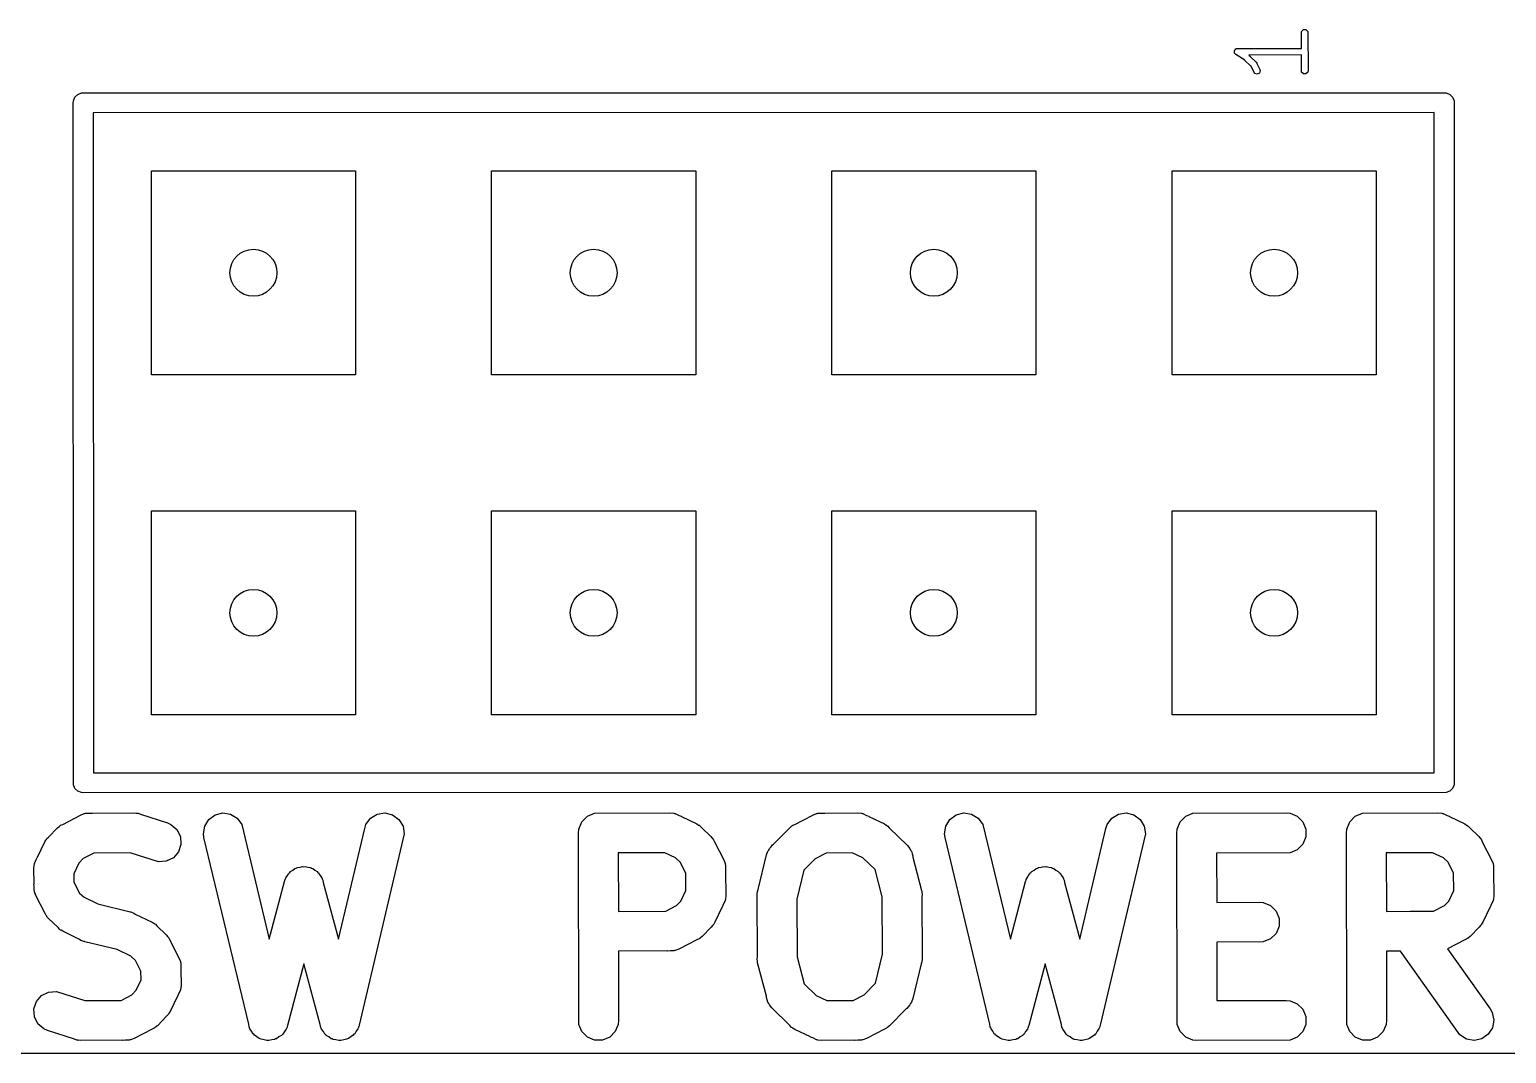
# Model space of a CAD drawing. Extents: x 0.06 to 3.13, y 0.01 to 2.39.
# Drawn here: x 1.9842 to 2.4183, y 2.0104 to 2.3115 of the extents above; entities that cross this region are included whole.
import ezdxf

# ---------------------------------------------------------------- set-up
doc = ezdxf.new("R2010")
doc.units = 0
doc.header["$MEASUREMENT"] = 0
doc.layers.add('BLACK', color=7, linetype='CONTINUOUS')

msp = doc.modelspace()

# ---------------------------------------------------------------- linework, layer by layer
at = {"layer": 'BLACK', "linetype": 'CONTINUOUS'}
for p, q in [((2.35802, 2.31062), (2.35809, 2.311)), ((2.35805, 2.30598), (2.35802, 2.31062)), ((2.35809, 2.311), (2.35863, 2.31153)), ((2.35863, 2.31153), (2.35938, 2.31153)), ((2.35938, 2.31153), (2.35991, 2.311)), ((2.35991, 2.311), (2.35999, 2.29938)), ((2.33835, 2.30519), (2.33841, 2.30528)), ((2.33841, 2.30491), (2.33835, 2.30519)), ((2.33841, 2.30538), (2.33861, 2.30558)), ((2.33841, 2.30528), (2.33841, 2.30538)), ((2.33861, 2.30558), (2.33877, 2.30582)), ((2.33877, 2.30582), (2.33887, 2.30584)), ((2.33887, 2.30584), (2.33894, 2.30591)), ((2.33894, 2.30591), (2.33923, 2.30591)), ((2.33923, 2.30591), (2.33951, 2.30597)), ((2.33951, 2.30597), (2.33959, 2.30591)), ((2.33959, 2.30591), (2.35805, 2.30598)), ((2.33841, 2.30462), (2.33841, 2.30491)), ((2.33848, 2.30455), (2.33841, 2.30462)), ((2.3385, 2.30445), (2.33848, 2.30455)), ((2.33877, 2.30418), (2.3385, 2.30445)), ((2.34137, 2.30252), (2.33877, 2.30418)), ((2.34144, 2.30243), (2.34137, 2.30252)), ((2.34312, 2.30082), (2.34144, 2.30243)), ((2.35806, 2.30409), (2.34255, 2.30403)), ((2.34255, 2.30403), (2.34268, 2.30394)), ((2.34268, 2.30394), (2.34295, 2.30367)), ((2.34295, 2.30367), (2.34296, 2.3036)), ((2.34296, 2.3036), (2.3447, 2.30195)), ((2.34313, 2.30081), (2.34312, 2.30082)), ((2.3443, 2.29863), (2.34313, 2.30081)), ((2.3447, 2.30195), (2.34492, 2.30163)), ((2.34492, 2.30163), (2.34492, 2.3015)), ((2.34492, 2.3015), (2.34582, 2.29982)), ((2.35809, 2.299), (2.35806, 2.30409)), ((2.34501, 2.29839), (2.3443, 2.29863)), ((2.34569, 2.29873), (2.34501, 2.29839)), ((2.34593, 2.29945), (2.34569, 2.29873)), ((2.34582, 2.29982), (2.34593, 2.29945)), ((2.35863, 2.29847), (2.35809, 2.299)), ((2.35938, 2.29847), (2.35863, 2.29847)), ((2.35991, 2.299), (2.35938, 2.29847)), ((2.35999, 2.29938), (2.35991, 2.299)), ((1.99754, 2.29164), (1.99836, 2.29246)), ((1.99836, 2.29246), (1.99942, 2.2929)), ((1.99942, 2.2929), (2.4, 2.29295)), ((2.4, 2.29295), (2.40058, 2.2929)), ((2.40058, 2.2929), (2.40164, 2.29246)), ((2.40164, 2.29246), (2.40246, 2.29164)), ((1.99705, 2.29), (1.9971, 2.29058)), ((1.9971, 2.08942), (1.99705, 2.29)), ((1.9971, 2.29058), (1.99754, 2.29164)), ((2.40246, 2.29164), (2.4029, 2.29058)), ((2.4029, 2.29058), (2.40295, 2.09)), ((2.39705, 2.2871), (2.0029, 2.28705)), ((2.0029, 2.28705), (2.00295, 2.0929)), ((2.3971, 2.09295), (2.39705, 2.2871)), ((2.02, 2.21), (2.02, 2.27)), ((2.02, 2.27), (2.08, 2.27)), ((2.08, 2.27), (2.08, 2.21)), ((2.12, 2.21), (2.12, 2.27)), ((2.12, 2.27), (2.18, 2.27)), ((2.18, 2.27), (2.18, 2.21)), ((2.22, 2.21), (2.22, 2.27)), ((2.22, 2.27), (2.28, 2.27)), ((2.28, 2.27), (2.28, 2.21)), ((2.32, 2.21), (2.32, 2.27)), ((2.32, 2.27), (2.38, 2.27)), ((2.38, 2.27), (2.38, 2.21)), ((2.08, 2.21), (2.02, 2.21)), ((2.18, 2.21), (2.12, 2.21)), ((2.28, 2.21), (2.22, 2.21)), ((2.38, 2.21), (2.32, 2.21)), ((2.02, 2.11), (2.02, 2.17)), ((2.02, 2.17), (2.08, 2.17)), ((2.08, 2.17), (2.08, 2.11)), ((2.12, 2.11), (2.12, 2.17)), ((2.12, 2.17), (2.18, 2.17)), ((2.18, 2.17), (2.18, 2.11)), ((2.22, 2.11), (2.22, 2.17)), ((2.22, 2.17), (2.28, 2.17)), ((2.28, 2.17), (2.28, 2.11)), ((2.32, 2.11), (2.32, 2.17)), ((2.32, 2.17), (2.38, 2.17)), ((2.38, 2.17), (2.38, 2.11)), ((2.08, 2.11), (2.02, 2.11)), ((2.18, 2.11), (2.12, 2.11)), ((2.28, 2.11), (2.22, 2.11)), ((2.38, 2.11), (2.32, 2.11)), ((2.00295, 2.0929), (2.3971, 2.09295)), ((1.99754, 2.08836), (1.9971, 2.08942)), ((1.99836, 2.08754), (1.99754, 2.08836)), ((2.40246, 2.08836), (2.40164, 2.08754)), ((2.4029, 2.08942), (2.40246, 2.08836)), ((2.40295, 2.09), (2.4029, 2.08942)), ((1.99942, 2.0871), (1.99836, 2.08754)), ((2, 2.08705), (1.99942, 2.0871)), ((2.40058, 2.0871), (2, 2.08705)), ((2.40164, 2.08754), (2.40058, 2.0871)), ((1.99395, 2.07778), (1.9992, 2.08052)), ((1.9992, 2.08052), (2.00028, 2.08093)), ((2.00028, 2.08093), (2.00049, 2.08094)), ((2.00049, 2.08094), (2.00069, 2.08103)), ((2.00069, 2.08103), (2.00175, 2.08103)), ((2.00175, 2.08103), (2.00258, 2.08109)), ((2.00258, 2.08109), (2.00273, 2.08104)), ((2.00273, 2.08104), (2.01496, 2.08114)), ((2.01496, 2.08114), (2.01554, 2.08108)), ((2.01554, 2.08108), (2.0157, 2.08109)), ((2.0157, 2.08109), (2.01582, 2.08105)), ((2.01582, 2.08105), (2.01611, 2.08103)), ((2.01611, 2.08103), (2.01681, 2.08074)), ((2.01681, 2.08074), (2.0247, 2.07821)), ((2.03688, 2.07925), (2.03874, 2.0806)), ((2.03874, 2.0806), (2.04099, 2.08113)), ((2.04099, 2.08113), (2.04326, 2.08077)), ((2.04326, 2.08077), (2.04522, 2.07956)), ((2.04522, 2.07956), (2.04657, 2.0777)), ((2.08308, 2.0777), (2.08443, 2.07956)), ((2.08443, 2.07956), (2.0864, 2.08077)), ((2.0864, 2.08077), (2.08867, 2.08113)), ((2.08867, 2.08113), (2.09091, 2.0806)), ((2.09091, 2.0806), (2.09278, 2.07925)), ((2.14653, 2.07851), (2.14816, 2.08014)), ((2.14816, 2.08014), (2.15029, 2.08103)), ((2.15029, 2.08103), (2.17244, 2.08114)), ((2.17244, 2.08114), (2.17359, 2.08103)), ((2.17359, 2.08103), (2.17379, 2.08094)), ((2.17379, 2.08094), (2.174, 2.08093)), ((2.174, 2.08093), (2.17511, 2.0804)), ((2.17511, 2.0804), (2.17572, 2.08014)), ((2.17572, 2.08014), (2.1758, 2.08007)), ((2.1758, 2.08007), (2.18033, 2.07789)), ((2.20917, 2.07778), (2.21442, 2.08052)), ((2.21442, 2.08052), (2.2155, 2.08093)), ((2.2155, 2.08093), (2.21571, 2.08094)), ((2.21571, 2.08094), (2.21591, 2.08103)), ((2.21591, 2.08103), (2.21701, 2.08104)), ((2.21701, 2.08104), (2.2178, 2.08109)), ((2.2178, 2.08109), (2.21794, 2.08105)), ((2.21794, 2.08105), (2.22756, 2.08114)), ((2.22756, 2.08114), (2.22871, 2.08103)), ((2.22871, 2.08103), (2.22891, 2.08094)), ((2.22891, 2.08094), (2.22912, 2.08093)), ((2.22912, 2.08093), (2.23022, 2.0804)), ((2.23022, 2.0804), (2.23084, 2.08014)), ((2.23084, 2.08014), (2.23092, 2.08007)), ((2.23092, 2.08007), (2.23545, 2.07789)), ((2.25473, 2.07925), (2.25659, 2.0806)), ((2.25659, 2.0806), (2.25883, 2.08113)), ((2.25883, 2.08113), (2.26111, 2.08077)), ((2.26111, 2.08077), (2.26307, 2.07956)), ((2.26307, 2.07956), (2.26442, 2.0777)), ((2.30093, 2.0777), (2.30228, 2.07956)), ((2.30228, 2.07956), (2.30424, 2.08077)), ((2.30424, 2.08077), (2.30652, 2.08113)), ((2.30652, 2.08113), (2.30876, 2.0806)), ((2.30876, 2.0806), (2.31063, 2.07925)), ((2.32239, 2.07851), (2.32402, 2.08014)), ((2.32402, 2.08014), (2.32614, 2.08103)), ((2.32614, 2.08103), (2.35354, 2.08114)), ((2.35354, 2.08114), (2.3547, 2.08103)), ((2.3547, 2.08103), (2.35682, 2.08014)), ((2.35682, 2.08014), (2.35845, 2.07851)), ((2.37226, 2.07851), (2.37388, 2.08014)), ((2.37388, 2.08014), (2.37601, 2.08103)), ((2.37601, 2.08103), (2.39816, 2.08114)), ((2.39816, 2.08114), (2.39931, 2.08103)), ((2.39931, 2.08103), (2.39951, 2.08094)), ((2.39951, 2.08094), (2.39972, 2.08093)), ((2.39972, 2.08093), (2.40083, 2.0804)), ((2.40083, 2.0804), (2.40144, 2.08014)), ((2.40144, 2.08014), (2.40152, 2.08007)), ((2.40152, 2.08007), (2.40605, 2.07789)), ((1.98976, 2.074), (1.99241, 2.07678)), ((1.99241, 2.07678), (1.99286, 2.07716)), ((1.99286, 2.07716), (1.99297, 2.07727)), ((1.99297, 2.07727), (1.99308, 2.07733)), ((1.99308, 2.07733), (1.99331, 2.07752)), ((1.99331, 2.07752), (1.99395, 2.07778)), ((2.0247, 2.07821), (2.02576, 2.07774)), ((2.02576, 2.07774), (2.0275, 2.07623)), ((2.0275, 2.07623), (2.02853, 2.07417)), ((2.03531, 2.07501), (2.03567, 2.07729)), ((2.03567, 2.07729), (2.03688, 2.07925)), ((2.04657, 2.0777), (2.05465, 2.04406)), ((2.07501, 2.04399), (2.08271, 2.0766)), ((2.08271, 2.0766), (2.08308, 2.0777)), ((2.09278, 2.07925), (2.09399, 2.07729)), ((2.09399, 2.07729), (2.09435, 2.07501)), ((2.14554, 2.07523), (2.14565, 2.07639)), ((2.14565, 2.01896), (2.14554, 2.07523)), ((2.14565, 2.07639), (2.14653, 2.07851)), ((2.18033, 2.07789), (2.18083, 2.07758)), ((2.18083, 2.07758), (2.18097, 2.07752)), ((2.18097, 2.07752), (2.18107, 2.07743)), ((2.18107, 2.07743), (2.18131, 2.07727)), ((2.18131, 2.07727), (2.18171, 2.07681)), ((2.18171, 2.07681), (2.18449, 2.07416)), ((2.20289, 2.07191), (2.20764, 2.07678)), ((2.20764, 2.07678), (2.20809, 2.07716)), ((2.20809, 2.07716), (2.20819, 2.07727)), ((2.20819, 2.07727), (2.2083, 2.07733)), ((2.2083, 2.07733), (2.20853, 2.07752)), ((2.20853, 2.07752), (2.20917, 2.07778)), ((2.23545, 2.07789), (2.23595, 2.07758)), ((2.23595, 2.07758), (2.23609, 2.07752)), ((2.23609, 2.07752), (2.23618, 2.07743)), ((2.23618, 2.07743), (2.23643, 2.07727)), ((2.23643, 2.07727), (2.23691, 2.07672)), ((2.23691, 2.07672), (2.24223, 2.07154)), ((2.25315, 2.07501), (2.25352, 2.07729)), ((2.25352, 2.07729), (2.25473, 2.07925)), ((2.26442, 2.0777), (2.2725, 2.04406)), ((2.29286, 2.04399), (2.30055, 2.0766)), ((2.30055, 2.0766), (2.30093, 2.0777)), ((2.31063, 2.07925), (2.31184, 2.07729)), ((2.31184, 2.07729), (2.3122, 2.07501)), ((2.32139, 2.07523), (2.3215, 2.07639)), ((2.3215, 2.01896), (2.32139, 2.07523)), ((2.3215, 2.07639), (2.32239, 2.07851)), ((2.35845, 2.07851), (2.35934, 2.07639)), ((2.35934, 2.07639), (2.35934, 2.07408)), ((2.37126, 2.07523), (2.37137, 2.07639)), ((2.37137, 2.01896), (2.37126, 2.07523)), ((2.37137, 2.07639), (2.37226, 2.07851)), ((2.40605, 2.07789), (2.40655, 2.07758)), ((2.40655, 2.07758), (2.40669, 2.07752)), ((2.40669, 2.07752), (2.40679, 2.07743)), ((2.40679, 2.07743), (2.40703, 2.07727)), ((2.40703, 2.07727), (2.40743, 2.07681)), ((2.40743, 2.07681), (2.41021, 2.07416)), ((1.98651, 2.06809), (1.98868, 2.07263)), ((1.98868, 2.07263), (1.98899, 2.07312)), ((1.98899, 2.07312), (1.98905, 2.07327)), ((1.98905, 2.07327), (1.98914, 2.07336)), ((1.98914, 2.07336), (1.9893, 2.07361)), ((1.9893, 2.07361), (1.98976, 2.074)), ((2.02869, 2.07187), (2.02797, 2.06968)), ((2.02853, 2.07417), (2.02869, 2.07187)), ((2.03546, 2.07387), (2.03531, 2.07501)), ((2.04863, 2.01903), (2.03546, 2.07387)), ((2.09435, 2.07501), (2.08107, 2.01875)), ((2.18449, 2.07416), (2.18486, 2.07371)), ((2.18486, 2.07371), (2.18498, 2.07361)), ((2.18498, 2.07361), (2.18504, 2.07349)), ((2.18504, 2.07349), (2.18523, 2.07327)), ((2.18523, 2.07327), (2.18549, 2.07262)), ((2.18549, 2.07262), (2.18822, 2.06738)), ((2.20165, 2.07064), (2.20221, 2.07121)), ((2.20221, 2.07121), (2.20259, 2.07173)), ((2.20259, 2.07173), (2.20289, 2.07191)), ((2.24223, 2.07154), (2.24297, 2.07064)), ((2.25331, 2.07387), (2.25315, 2.07501)), ((2.26648, 2.01903), (2.25331, 2.07387)), ((2.3122, 2.07501), (2.29892, 2.01875)), ((2.35845, 2.07195), (2.35682, 2.07032)), ((2.35934, 2.07408), (2.35845, 2.07195)), ((2.41021, 2.07416), (2.41058, 2.07371)), ((2.41058, 2.07371), (2.4107, 2.07361)), ((2.4107, 2.07361), (2.41076, 2.07349)), ((2.41076, 2.07349), (2.41095, 2.07327)), ((2.41095, 2.07327), (2.41121, 2.07262)), ((2.41121, 2.07262), (2.41394, 2.06738)), ((1.98564, 2.06629), (1.98617, 2.0674)), ((1.98617, 2.0674), (1.98643, 2.06802)), ((1.98643, 2.06802), (1.98651, 2.06809)), ((1.99994, 2.0677), (1.99867, 2.06637)), ((2.00309, 2.06934), (1.99994, 2.0677)), ((2.01374, 2.06942), (2.00309, 2.06934)), ((2.0221, 2.06675), (2.01374, 2.06942)), ((2.02439, 2.06691), (2.0221, 2.06675)), ((2.02646, 2.06794), (2.02439, 2.06691)), ((2.02797, 2.06968), (2.02646, 2.06794)), ((2.17089, 2.06943), (2.15725, 2.06936)), ((2.15725, 2.06936), (2.15728, 2.05219)), ((2.17407, 2.0679), (2.17089, 2.06943)), ((2.1754, 2.06663), (2.17407, 2.0679)), ((2.17705, 2.06347), (2.1754, 2.06663)), ((2.18822, 2.06738), (2.18864, 2.06629)), ((2.19839, 2.05859), (2.20083, 2.06879)), ((2.20083, 2.06879), (2.20122, 2.06988)), ((2.20122, 2.06988), (2.20148, 2.07023)), ((2.20148, 2.07023), (2.20165, 2.07064)), ((2.2151, 2.06766), (2.21179, 2.06426)), ((2.21832, 2.06934), (2.2151, 2.06766)), ((2.22603, 2.06942), (2.21832, 2.06934)), ((2.22917, 2.06791), (2.22603, 2.06942)), ((2.23271, 2.06446), (2.22917, 2.06791)), ((2.24297, 2.07064), (2.24314, 2.07023)), ((2.24314, 2.07023), (2.2434, 2.06988)), ((2.2434, 2.06988), (2.24359, 2.06913)), ((2.24359, 2.06913), (2.24385, 2.06851)), ((2.24385, 2.06851), (2.24385, 2.06814)), ((2.24385, 2.06814), (2.24641, 2.05829)), ((2.3547, 2.06944), (2.3331, 2.06935)), ((2.3331, 2.06935), (2.33313, 2.05482)), ((2.35682, 2.07032), (2.3547, 2.06944)), ((2.39661, 2.06943), (2.38297, 2.06936)), ((2.38297, 2.06936), (2.38301, 2.05219)), ((2.39979, 2.0679), (2.39661, 2.06943)), ((2.40113, 2.06663), (2.39979, 2.0679)), ((2.40277, 2.06347), (2.40113, 2.06663)), ((2.41394, 2.06738), (2.41436, 2.06629)), ((1.98543, 2.06473), (1.98555, 2.06589)), ((1.98551, 2.06032), (1.98543, 2.06473)), ((1.98555, 2.06589), (1.98563, 2.06608)), ((1.98563, 2.06608), (1.98564, 2.06629)), ((1.99867, 2.06637), (1.99718, 2.06325)), ((1.99718, 2.06325), (1.99722, 2.06077)), ((2.05932, 2.06153), (2.05953, 2.06209)), ((2.05953, 2.06209), (2.06, 2.06271)), ((2.06, 2.06271), (2.06039, 2.06338)), ((2.06039, 2.06338), (2.0607, 2.06362)), ((2.0607, 2.06362), (2.06093, 2.06392)), ((2.06093, 2.06392), (2.0616, 2.06431)), ((2.0616, 2.06431), (2.06222, 2.06479)), ((2.06222, 2.06479), (2.06259, 2.06488)), ((2.06259, 2.06488), (2.06292, 2.06508)), ((2.06292, 2.06508), (2.0637, 2.06518)), ((2.0637, 2.06518), (2.06445, 2.06538)), ((2.06445, 2.06538), (2.06483, 2.06533)), ((2.06483, 2.06533), (2.06521, 2.06538)), ((2.06521, 2.06538), (2.06596, 2.06518)), ((2.06596, 2.06518), (2.06673, 2.06508)), ((2.06673, 2.06508), (2.06707, 2.06488)), ((2.06707, 2.06488), (2.06744, 2.06479)), ((2.06744, 2.06479), (2.06805, 2.06431)), ((2.06805, 2.06431), (2.06873, 2.06392)), ((2.06873, 2.06392), (2.06896, 2.06362)), ((2.06896, 2.06362), (2.06926, 2.06338)), ((2.06926, 2.06338), (2.06966, 2.06271)), ((2.06966, 2.06271), (2.07013, 2.06209)), ((2.07013, 2.06209), (2.07023, 2.06172)), ((2.17711, 2.05837), (2.17705, 2.06347)), ((2.18864, 2.06629), (2.18865, 2.06608)), ((2.18865, 2.06608), (2.18873, 2.06589)), ((2.18873, 2.06589), (2.18875, 2.06474)), ((2.18875, 2.06474), (2.1888, 2.064)), ((2.1888, 2.064), (2.18876, 2.06387)), ((2.18876, 2.06387), (2.18885, 2.05686)), ((2.21179, 2.06426), (2.20974, 2.05575)), ((2.23478, 2.05651), (2.23271, 2.06446)), ((2.27717, 2.06153), (2.27738, 2.06209)), ((2.27738, 2.06209), (2.27785, 2.06271)), ((2.27785, 2.06271), (2.27824, 2.06338)), ((2.27824, 2.06338), (2.27855, 2.06362)), ((2.27855, 2.06362), (2.27878, 2.06392)), ((2.27878, 2.06392), (2.27945, 2.06431)), ((2.27945, 2.06431), (2.28007, 2.06479)), ((2.28007, 2.06479), (2.28044, 2.06488)), ((2.28044, 2.06488), (2.28077, 2.06508)), ((2.28077, 2.06508), (2.28154, 2.06518)), ((2.28154, 2.06518), (2.2823, 2.06538)), ((2.2823, 2.06538), (2.28268, 2.06533)), ((2.28268, 2.06533), (2.28306, 2.06538)), ((2.28306, 2.06538), (2.28381, 2.06518)), ((2.28381, 2.06518), (2.28458, 2.06508)), ((2.28458, 2.06508), (2.28491, 2.06488)), ((2.28491, 2.06488), (2.28528, 2.06479)), ((2.28528, 2.06479), (2.2859, 2.06431)), ((2.2859, 2.06431), (2.28658, 2.06392)), ((2.28658, 2.06392), (2.28681, 2.06362)), ((2.28681, 2.06362), (2.28711, 2.06338)), ((2.28711, 2.06338), (2.2875, 2.06271)), ((2.2875, 2.06271), (2.28798, 2.06209)), ((2.28798, 2.06209), (2.28808, 2.06172)), ((2.40284, 2.05837), (2.40277, 2.06347)), ((2.41436, 2.06629), (2.41437, 2.06608)), ((2.41437, 2.06608), (2.41445, 2.06589)), ((2.41445, 2.06589), (2.41447, 2.06474)), ((2.41447, 2.06474), (2.41452, 2.064)), ((2.41452, 2.064), (2.41448, 2.06387)), ((2.41448, 2.06387), (2.41457, 2.05686)), ((1.98548, 2.06022), (1.98551, 2.06032)), ((1.98552, 2.05959), (1.98548, 2.06022)), ((1.98555, 2.05833), (1.98552, 2.05959)), ((1.98563, 2.05814), (1.98555, 2.05833)), ((1.98564, 2.05793), (1.98563, 2.05814)), ((1.98606, 2.05684), (1.98564, 2.05793)), ((1.99722, 2.06077), (1.99887, 2.05759)), ((2.05465, 2.04406), (2.05912, 2.06101)), ((2.05912, 2.06101), (2.05922, 2.06128)), ((2.05922, 2.06128), (2.05924, 2.06139)), ((2.05924, 2.06139), (2.05932, 2.06153)), ((2.07023, 2.06172), (2.07042, 2.06139)), ((2.07042, 2.06139), (2.07052, 2.06065)), ((2.07052, 2.06065), (2.07501, 2.04399)), ((2.17561, 2.05523), (2.17711, 2.05837)), ((2.19807, 2.0573), (2.19814, 2.05801)), ((2.19814, 2.05801), (2.19839, 2.05859)), ((2.24641, 2.05829), (2.24644, 2.05809)), ((2.24644, 2.05809), (2.24647, 2.05801)), ((2.24647, 2.05801), (2.24648, 2.05786)), ((2.24648, 2.05786), (2.24658, 2.05715)), ((2.2725, 2.04406), (2.27697, 2.06101)), ((2.27697, 2.06101), (2.27707, 2.06128)), ((2.27707, 2.06128), (2.27709, 2.06139)), ((2.27709, 2.06139), (2.27717, 2.06153)), ((2.28808, 2.06172), (2.28827, 2.06139)), ((2.28827, 2.06139), (2.28837, 2.06065)), ((2.28837, 2.06065), (2.29286, 2.04399)), ((2.40133, 2.05523), (2.40284, 2.05837)), ((1.98879, 2.0516), (1.98606, 2.05684)), ((1.99887, 2.05759), (2.00021, 2.05632)), ((2.00021, 2.05632), (2.00426, 2.05437)), ((2.00426, 2.05437), (2.01377, 2.05209)), ((2.17119, 2.05226), (2.17434, 2.0539)), ((2.17434, 2.0539), (2.17561, 2.05523)), ((2.18777, 2.0535), (2.1856, 2.04897)), ((2.18785, 2.05358), (2.18777, 2.0535)), ((2.18811, 2.0542), (2.18785, 2.05358)), ((2.18864, 2.0553), (2.18811, 2.0542)), ((2.18865, 2.05551), (2.18864, 2.0553)), ((2.18873, 2.05571), (2.18865, 2.05551)), ((2.18885, 2.05686), (2.18873, 2.05571)), ((2.19803, 2.05686), (2.19805, 2.05706)), ((2.19814, 2.03886), (2.19803, 2.05686)), ((2.19804, 2.05715), (2.19807, 2.0573)), ((2.19805, 2.05706), (2.19804, 2.05715)), ((2.20974, 2.05575), (2.20984, 2.03884)), ((2.23488, 2.0396), (2.23478, 2.05651)), ((2.24658, 2.05715), (2.24648, 2.05649)), ((2.24648, 2.05649), (2.24659, 2.03849)), ((2.33313, 2.05482), (2.34567, 2.05489)), ((2.34567, 2.05489), (2.34682, 2.05478)), ((2.34682, 2.05478), (2.34895, 2.0539)), ((2.34895, 2.0539), (2.35058, 2.05227)), ((2.39691, 2.05226), (2.40006, 2.0539)), ((2.40006, 2.0539), (2.40133, 2.05523)), ((2.41349, 2.0535), (2.41132, 2.04897)), ((2.41357, 2.05358), (2.41349, 2.0535)), ((2.41383, 2.0542), (2.41357, 2.05358)), ((2.41436, 2.0553), (2.41383, 2.0542)), ((2.41437, 2.05551), (2.41436, 2.0553)), ((2.41445, 2.05571), (2.41437, 2.05551)), ((2.41457, 2.05686), (2.41445, 2.05571)), ((1.98905, 2.05096), (1.98879, 2.0516)), ((1.98924, 2.05073), (1.98905, 2.05096)), ((1.9893, 2.05062), (1.98924, 2.05073)), ((1.98942, 2.05051), (1.9893, 2.05062)), ((1.98979, 2.05006), (1.98942, 2.05051)), ((1.99257, 2.04741), (1.98979, 2.05006)), ((2.01377, 2.05209), (2.01385, 2.05206)), ((2.01385, 2.05206), (2.0139, 2.05206)), ((2.0139, 2.05206), (2.01399, 2.05201)), ((2.01399, 2.05201), (2.01486, 2.0517)), ((2.01486, 2.0517), (2.01526, 2.0514)), ((2.01526, 2.0514), (2.02023, 2.04902)), ((2.02023, 2.04902), (2.02072, 2.04871)), ((2.15728, 2.05219), (2.17119, 2.05226)), ((2.35058, 2.05227), (2.35146, 2.05014)), ((2.35146, 2.05014), (2.35146, 2.04783)), ((2.38301, 2.05219), (2.38998, 2.05223)), ((2.38998, 2.05223), (2.39016, 2.05227)), ((2.39016, 2.05227), (2.39038, 2.05223)), ((2.39038, 2.05223), (2.39691, 2.05226)), ((1.99297, 2.04695), (1.99257, 2.04741)), ((1.99321, 2.04679), (1.99297, 2.04695)), ((1.99331, 2.0467), (1.99321, 2.04679)), ((1.99345, 2.04664), (1.99331, 2.0467)), ((1.99395, 2.04633), (1.99345, 2.04664)), ((1.99891, 2.04395), (1.99395, 2.04633)), ((2.02072, 2.04871), (2.02087, 2.04865)), ((2.02087, 2.04865), (2.02096, 2.04856)), ((2.02096, 2.04856), (2.02121, 2.0484)), ((2.02121, 2.0484), (2.02161, 2.04794)), ((2.02161, 2.04794), (2.02439, 2.04529)), ((2.02439, 2.04529), (2.02476, 2.04484)), ((2.02476, 2.04484), (2.02488, 2.04473)), ((2.02488, 2.04473), (2.02493, 2.04462)), ((2.18187, 2.04481), (2.18141, 2.04444)), ((2.18452, 2.04759), (2.18187, 2.04481)), ((2.18498, 2.04799), (2.18452, 2.04759)), ((2.18513, 2.04824), (2.18498, 2.04799)), ((2.18523, 2.04833), (2.18513, 2.04824)), ((2.18528, 2.04847), (2.18523, 2.04833)), ((2.1856, 2.04897), (2.18528, 2.04847)), ((2.35058, 2.04571), (2.34895, 2.04408)), ((2.35146, 2.04783), (2.35058, 2.04571)), ((2.40759, 2.04481), (2.40714, 2.04444)), ((2.41024, 2.04759), (2.40759, 2.04481)), ((2.4107, 2.04799), (2.41024, 2.04759)), ((2.41086, 2.04824), (2.4107, 2.04799)), ((2.41095, 2.04833), (2.41086, 2.04824)), ((2.41101, 2.04847), (2.41095, 2.04833)), ((2.41132, 2.04897), (2.41101, 2.04847)), ((1.99931, 2.04365), (1.99891, 2.04395)), ((2.00018, 2.04334), (1.99931, 2.04365)), ((2.00028, 2.04329), (2.00018, 2.04334)), ((2.00032, 2.04329), (2.00028, 2.04329)), ((2.0004, 2.04326), (2.00032, 2.04329)), ((2.00991, 2.04098), (2.0004, 2.04326)), ((2.01397, 2.03903), (2.00991, 2.04098)), ((2.02493, 2.04462), (2.02512, 2.04439)), ((2.02512, 2.04439), (2.02539, 2.04375)), ((2.02539, 2.04375), (2.02812, 2.0385)), ((2.17153, 2.04056), (2.15731, 2.04049)), ((2.15731, 2.04049), (2.15735, 2.02012)), ((2.1717, 2.0405), (2.17153, 2.04056)), ((2.17257, 2.04056), (2.1717, 2.0405)), ((2.17359, 2.04057), (2.17257, 2.04056)), ((2.17379, 2.04065), (2.17359, 2.04057)), ((2.174, 2.04067), (2.17379, 2.04065)), ((2.17508, 2.04108), (2.174, 2.04067)), ((2.18033, 2.04381), (2.17508, 2.04108)), ((2.18097, 2.04408), (2.18033, 2.04381)), ((2.1812, 2.04426), (2.18097, 2.04408)), ((2.18131, 2.04432), (2.1812, 2.04426)), ((2.18141, 2.04444), (2.18131, 2.04432)), ((2.34682, 2.04319), (2.33316, 2.04312)), ((2.33316, 2.04312), (2.33319, 2.02594)), ((2.34895, 2.04408), (2.34682, 2.04319)), ((2.38719, 2.04051), (2.38303, 2.04049)), ((2.38303, 2.04049), (2.38307, 2.02012)), ((2.40458, 2.01585), (2.38719, 2.04051)), ((2.40605, 2.04381), (2.40102, 2.04119)), ((2.40102, 2.04119), (2.4135, 2.0235)), ((2.40669, 2.04408), (2.40605, 2.04381)), ((2.40692, 2.04426), (2.40669, 2.04408)), ((2.40703, 2.04432), (2.40692, 2.04426)), ((2.40714, 2.04444), (2.40703, 2.04432)), ((2.0153, 2.03776), (2.01397, 2.03903)), ((2.01695, 2.03458), (2.0153, 2.03776)), ((2.02812, 2.0385), (2.02853, 2.03742)), ((2.02853, 2.03742), (2.02855, 2.03721)), ((2.02855, 2.03721), (2.02863, 2.03702)), ((2.02863, 2.03702), (2.02865, 2.03575)), ((2.06483, 2.03678), (2.06004, 2.01859)), ((2.06966, 2.01887), (2.06483, 2.03678)), ((2.19804, 2.0382), (2.19814, 2.03886)), ((2.19814, 2.03749), (2.19804, 2.0382)), ((2.19814, 2.03734), (2.19814, 2.03749)), ((2.19818, 2.03726), (2.19814, 2.03734)), ((2.19821, 2.03706), (2.19818, 2.03726)), ((2.20077, 2.02721), (2.19821, 2.03706)), ((2.20984, 2.03884), (2.21191, 2.03089)), ((2.23283, 2.03109), (2.23488, 2.0396)), ((2.24623, 2.03676), (2.24379, 2.02656)), ((2.24647, 2.03734), (2.24623, 2.03676)), ((2.24654, 2.03805), (2.24647, 2.03734)), ((2.24658, 2.0382), (2.24654, 2.03805)), ((2.24659, 2.03849), (2.24657, 2.03829)), ((2.24657, 2.03829), (2.24658, 2.0382)), ((2.28268, 2.03678), (2.27788, 2.01859)), ((2.28751, 2.01887), (2.28268, 2.03678)), ((2.0155, 2.02898), (2.017, 2.0321)), ((2.017, 2.0321), (2.01695, 2.03458)), ((2.02865, 2.03575), (2.02869, 2.03512)), ((2.02869, 2.03512), (2.02866, 2.03503)), ((2.02866, 2.03503), (2.02874, 2.03061)), ((1.98621, 2.02566), (1.98772, 2.02741)), ((1.98772, 2.02741), (1.98978, 2.02844)), ((1.98978, 2.02844), (1.99208, 2.0286)), ((1.99208, 2.0286), (2.00043, 2.02593)), ((2.01108, 2.02601), (2.01423, 2.02765)), ((2.01423, 2.02765), (2.0155, 2.02898)), ((2.02774, 2.02733), (2.02767, 2.02726)), ((2.028, 2.02795), (2.02774, 2.02733)), ((2.02853, 2.02905), (2.028, 2.02795)), ((2.02855, 2.02927), (2.02853, 2.02905)), ((2.02863, 2.02946), (2.02855, 2.02927)), ((2.02874, 2.03061), (2.02863, 2.02946)), ((2.21191, 2.03089), (2.21545, 2.02744)), ((2.21545, 2.02744), (2.21858, 2.02593)), ((2.2263, 2.02601), (2.22952, 2.02768)), ((2.22952, 2.02768), (2.23283, 2.03109)), ((1.98548, 2.02348), (1.98621, 2.02566)), ((1.98564, 2.02118), (1.98548, 2.02348)), ((2.00043, 2.02593), (2.01108, 2.02601)), ((2.02767, 2.02726), (2.02549, 2.02272)), ((2.20077, 2.02684), (2.20077, 2.02721)), ((2.20103, 2.02621), (2.20077, 2.02684)), ((2.20122, 2.02547), (2.20103, 2.02621)), ((2.20148, 2.02511), (2.20122, 2.02547)), ((2.20165, 2.02471), (2.20148, 2.02511)), ((2.20239, 2.02381), (2.20165, 2.02471)), ((2.20771, 2.01863), (2.20239, 2.02381)), ((2.21858, 2.02593), (2.2263, 2.02601)), ((2.24173, 2.02344), (2.23698, 2.01856)), ((2.24203, 2.02362), (2.24173, 2.02344)), ((2.24241, 2.02414), (2.24203, 2.02362)), ((2.24297, 2.02471), (2.24241, 2.02414)), ((2.24314, 2.02511), (2.24297, 2.02471)), ((2.2434, 2.02547), (2.24314, 2.02511)), ((2.24379, 2.02656), (2.2434, 2.02547)), ((2.33319, 2.02594), (2.35354, 2.02602)), ((2.35354, 2.02602), (2.3547, 2.02591)), ((2.3547, 2.02591), (2.35682, 2.02503)), ((2.35682, 2.02503), (2.35845, 2.0234)), ((2.35845, 2.0234), (2.35934, 2.02127)), ((2.4135, 2.0235), (2.41407, 2.02249)), ((1.98667, 2.01912), (1.98564, 2.02118)), ((1.98841, 2.01761), (1.98667, 2.01912)), ((2.02441, 2.02134), (2.02176, 2.01856)), ((2.02488, 2.02174), (2.02441, 2.02134)), ((2.02503, 2.02199), (2.02488, 2.02174)), ((2.02512, 2.02208), (2.02503, 2.02199)), ((2.02518, 2.02223), (2.02512, 2.02208)), ((2.02549, 2.02272), (2.02518, 2.02223)), ((2.04874, 2.01821), (2.04863, 2.01903)), ((2.06979, 2.01806), (2.06966, 2.01887)), ((2.08107, 2.01875), (2.08094, 2.01835)), ((2.14653, 2.01683), (2.14565, 2.01896)), ((2.15724, 2.01896), (2.15635, 2.01683)), ((2.15735, 2.02012), (2.15724, 2.01896)), ((2.26659, 2.01821), (2.26648, 2.01903)), ((2.28764, 2.01806), (2.28751, 2.01887)), ((2.29892, 2.01875), (2.29878, 2.01835)), ((2.32239, 2.01683), (2.3215, 2.01896)), ((2.35934, 2.01896), (2.35845, 2.01683)), ((2.35934, 2.02127), (2.35934, 2.01896)), ((2.37226, 2.01683), (2.37137, 2.01896)), ((2.38296, 2.01896), (2.38208, 2.01683)), ((2.38307, 2.02012), (2.38296, 2.01896)), ((2.41407, 2.02249), (2.41457, 2.02024)), ((2.41457, 2.02024), (2.41417, 2.01797)), ((1.98947, 2.01714), (1.98841, 2.01761)), ((1.99737, 2.01461), (1.98947, 2.01714)), ((1.99806, 2.01432), (1.99737, 2.01461)), ((1.99835, 2.01429), (1.99806, 2.01432)), ((1.99847, 2.01426), (1.99835, 2.01429)), ((2.01144, 2.01431), (1.99921, 2.01421)), ((2.0116, 2.01426), (2.01144, 2.01431)), ((2.01242, 2.01431), (2.0116, 2.01426)), ((2.01349, 2.01432), (2.01242, 2.01431)), ((2.01368, 2.0144), (2.01349, 2.01432)), ((2.0139, 2.01442), (2.01368, 2.0144)), ((2.01498, 2.01483), (2.0139, 2.01442)), ((2.02022, 2.01756), (2.01498, 2.01483)), ((2.02087, 2.01783), (2.02022, 2.01756)), ((2.02109, 2.01802), (2.02087, 2.01783)), ((2.02121, 2.01807), (2.02109, 2.01802)), ((2.02131, 2.01819), (2.02121, 2.01807)), ((2.02176, 2.01856), (2.02131, 2.01819)), ((2.04889, 2.01795), (2.04874, 2.01821)), ((2.04896, 2.01765), (2.04889, 2.01795)), ((2.04947, 2.01696), (2.04896, 2.01765)), ((2.0499, 2.01622), (2.04947, 2.01696)), ((2.05014, 2.01603), (2.0499, 2.01622)), ((2.05031, 2.01579), (2.05014, 2.01603)), ((2.05104, 2.01534), (2.05031, 2.01579)), ((2.05173, 2.01482), (2.05104, 2.01534)), ((2.05202, 2.01474), (2.05173, 2.01482)), ((2.05228, 2.01458), (2.05202, 2.01474)), ((2.05312, 2.01444), (2.05228, 2.01458)), ((2.05395, 2.01422), (2.05312, 2.01444)), ((2.05539, 2.01441), (2.05455, 2.01421)), ((2.05624, 2.01453), (2.05539, 2.01441)), ((2.0565, 2.01468), (2.05624, 2.01453)), ((2.05679, 2.01475), (2.0565, 2.01468)), ((2.05749, 2.01525), (2.05679, 2.01475)), ((2.05823, 2.01568), (2.05749, 2.01525)), ((2.05841, 2.01592), (2.05823, 2.01568)), ((2.05866, 2.0161), (2.05841, 2.01592)), ((2.05911, 2.01683), (2.05866, 2.0161)), ((2.05963, 2.01751), (2.05911, 2.01683)), ((2.05979, 2.01793), (2.05963, 2.01751)), ((2.05987, 2.01806), (2.05979, 2.01793)), ((2.05989, 2.0182), (2.05987, 2.01806)), ((2.06004, 2.01859), (2.05989, 2.0182)), ((2.06995, 2.01781), (2.06979, 2.01806)), ((2.07003, 2.01751), (2.06995, 2.01781)), ((2.07055, 2.01683), (2.07003, 2.01751)), ((2.071, 2.0161), (2.07055, 2.01683)), ((2.07124, 2.01592), (2.071, 2.0161)), ((2.07143, 2.01568), (2.07124, 2.01592)), ((2.07217, 2.01525), (2.07143, 2.01568)), ((2.07287, 2.01475), (2.07217, 2.01525)), ((2.07316, 2.01468), (2.07287, 2.01475)), ((2.07342, 2.01453), (2.07316, 2.01468)), ((2.07427, 2.01441), (2.07342, 2.01453)), ((2.07511, 2.01421), (2.07427, 2.01441)), ((2.07654, 2.01444), (2.07571, 2.01422)), ((2.07738, 2.01458), (2.07654, 2.01444)), ((2.07764, 2.01474), (2.07738, 2.01458)), ((2.07793, 2.01482), (2.07764, 2.01474)), ((2.07861, 2.01534), (2.07793, 2.01482)), ((2.07934, 2.01579), (2.07861, 2.01534)), ((2.07952, 2.01603), (2.07934, 2.01579)), ((2.07976, 2.01622), (2.07952, 2.01603)), ((2.08019, 2.01696), (2.07976, 2.01622)), ((2.0807, 2.01765), (2.08019, 2.01696)), ((2.08084, 2.01808), (2.0807, 2.01765)), ((2.08092, 2.01821), (2.08084, 2.01808)), ((2.08094, 2.01835), (2.08092, 2.01821)), ((2.14816, 2.01521), (2.14653, 2.01683)), ((2.15029, 2.01432), (2.14816, 2.01521)), ((2.1526, 2.01432), (2.15029, 2.01432)), ((2.15472, 2.01521), (2.1526, 2.01432)), ((2.15635, 2.01683), (2.15472, 2.01521)), ((2.20819, 2.01807), (2.20771, 2.01863)), ((2.20844, 2.01792), (2.20819, 2.01807)), ((2.20853, 2.01783), (2.20844, 2.01792)), ((2.20867, 2.01777), (2.20853, 2.01783)), ((2.20917, 2.01746), (2.20867, 2.01777)), ((2.2137, 2.01528), (2.20917, 2.01746)), ((2.21378, 2.01521), (2.2137, 2.01528)), ((2.2144, 2.01495), (2.21378, 2.01521)), ((2.2155, 2.01442), (2.2144, 2.01495)), ((2.21571, 2.0144), (2.2155, 2.01442)), ((2.21591, 2.01432), (2.21571, 2.0144)), ((2.21706, 2.01421), (2.21591, 2.01432)), ((2.22668, 2.0143), (2.21706, 2.01421)), ((2.22682, 2.01426), (2.22668, 2.0143)), ((2.22761, 2.01431), (2.22682, 2.01426)), ((2.22871, 2.01432), (2.22761, 2.01431)), ((2.22891, 2.0144), (2.22871, 2.01432)), ((2.22912, 2.01442), (2.22891, 2.0144)), ((2.2302, 2.01483), (2.22912, 2.01442)), ((2.23545, 2.01756), (2.2302, 2.01483)), ((2.23609, 2.01783), (2.23545, 2.01756)), ((2.23632, 2.01802), (2.23609, 2.01783)), ((2.23643, 2.01807), (2.23632, 2.01802)), ((2.23653, 2.01819), (2.23643, 2.01807)), ((2.23698, 2.01856), (2.23653, 2.01819)), ((2.26674, 2.01795), (2.26659, 2.01821)), ((2.26681, 2.01765), (2.26674, 2.01795)), ((2.26731, 2.01696), (2.26681, 2.01765)), ((2.26774, 2.01622), (2.26731, 2.01696)), ((2.26798, 2.01603), (2.26774, 2.01622)), ((2.26816, 2.01579), (2.26798, 2.01603)), ((2.26889, 2.01534), (2.26816, 2.01579)), ((2.26957, 2.01482), (2.26889, 2.01534)), ((2.26987, 2.01474), (2.26957, 2.01482)), ((2.27012, 2.01458), (2.26987, 2.01474)), ((2.27097, 2.01444), (2.27012, 2.01458)), ((2.2718, 2.01422), (2.27097, 2.01444)), ((2.27323, 2.01441), (2.2724, 2.01421)), ((2.27408, 2.01453), (2.27323, 2.01441)), ((2.27435, 2.01468), (2.27408, 2.01453)), ((2.27464, 2.01475), (2.27435, 2.01468)), ((2.27534, 2.01525), (2.27464, 2.01475)), ((2.27608, 2.01568), (2.27534, 2.01525)), ((2.27626, 2.01592), (2.27608, 2.01568)), ((2.27651, 2.0161), (2.27626, 2.01592)), ((2.27696, 2.01683), (2.27651, 2.0161)), ((2.27748, 2.01751), (2.27696, 2.01683)), ((2.27764, 2.01793), (2.27748, 2.01751)), ((2.27772, 2.01806), (2.27764, 2.01793)), ((2.27774, 2.0182), (2.27772, 2.01806)), ((2.27788, 2.01859), (2.27774, 2.0182)), ((2.2878, 2.01781), (2.28764, 2.01806)), ((2.28788, 2.01751), (2.2878, 2.01781)), ((2.2884, 2.01683), (2.28788, 2.01751)), ((2.28885, 2.0161), (2.2884, 2.01683)), ((2.28909, 2.01592), (2.28885, 2.0161)), ((2.28928, 2.01568), (2.28909, 2.01592)), ((2.29002, 2.01525), (2.28928, 2.01568)), ((2.29071, 2.01475), (2.29002, 2.01525)), ((2.29101, 2.01468), (2.29071, 2.01475)), ((2.29127, 2.01453), (2.29101, 2.01468)), ((2.29212, 2.01441), (2.29127, 2.01453)), ((2.29296, 2.01421), (2.29212, 2.01441)), ((2.29438, 2.01444), (2.29356, 2.01422)), ((2.29523, 2.01458), (2.29438, 2.01444)), ((2.29549, 2.01474), (2.29523, 2.01458)), ((2.29578, 2.01482), (2.29549, 2.01474)), ((2.29646, 2.01534), (2.29578, 2.01482)), ((2.29719, 2.01579), (2.29646, 2.01534)), ((2.29737, 2.01603), (2.29719, 2.01579)), ((2.29761, 2.01622), (2.29737, 2.01603)), ((2.29804, 2.01696), (2.29761, 2.01622)), ((2.29854, 2.01765), (2.29804, 2.01696)), ((2.29869, 2.01808), (2.29854, 2.01765)), ((2.29877, 2.01821), (2.29869, 2.01808)), ((2.29878, 2.01835), (2.29877, 2.01821)), ((2.32402, 2.01521), (2.32239, 2.01683)), ((2.32614, 2.01432), (2.32402, 2.01521)), ((2.3273, 2.01421), (2.32614, 2.01432)), ((2.3547, 2.01432), (2.3273, 2.01421)), ((2.35682, 2.01521), (2.3547, 2.01432)), ((2.35845, 2.01683), (2.35682, 2.01521)), ((2.37388, 2.01521), (2.37226, 2.01683)), ((2.37601, 2.01432), (2.37388, 2.01521)), ((2.37832, 2.01432), (2.37601, 2.01432)), ((2.38045, 2.01521), (2.37832, 2.01432)), ((2.38208, 2.01683), (2.38045, 2.01521)), ((2.40652, 2.01461), (2.40458, 2.01585)), ((2.40879, 2.01421), (2.40652, 2.01461)), ((2.41104, 2.01471), (2.40879, 2.01421)), ((2.41293, 2.01603), (2.41104, 2.01471)), ((2.41417, 2.01797), (2.41293, 2.01603)), ((0.0672, 2.0104), (3.12703, 2.01047)), ((1.99863, 2.01427), (1.99847, 2.01426)), ((1.99921, 2.01421), (1.99863, 2.01427)), ((2.05425, 2.01426), (2.05395, 2.01422)), ((2.05455, 2.01421), (2.05425, 2.01426)), ((2.07541, 2.01426), (2.07511, 2.01421)), ((2.07571, 2.01422), (2.07541, 2.01426)), ((2.2721, 2.01426), (2.2718, 2.01422)), ((2.2724, 2.01421), (2.2721, 2.01426)), ((2.29325, 2.01426), (2.29296, 2.01421)), ((2.29356, 2.01422), (2.29325, 2.01426))]:
    msp.add_line(p, q, dxfattribs=at)
at = {"layer": 'BLACK'}
for centre in [(2.05, 2.24), (2.15, 2.24), (2.25, 2.24), (2.35, 2.24), (2.05, 2.14), (2.15, 2.14), (2.25, 2.14), (2.35, 2.14)]:
    msp.add_circle(centre, 0.00689, dxfattribs=at)

doc.saveas('drawing.dxf')
